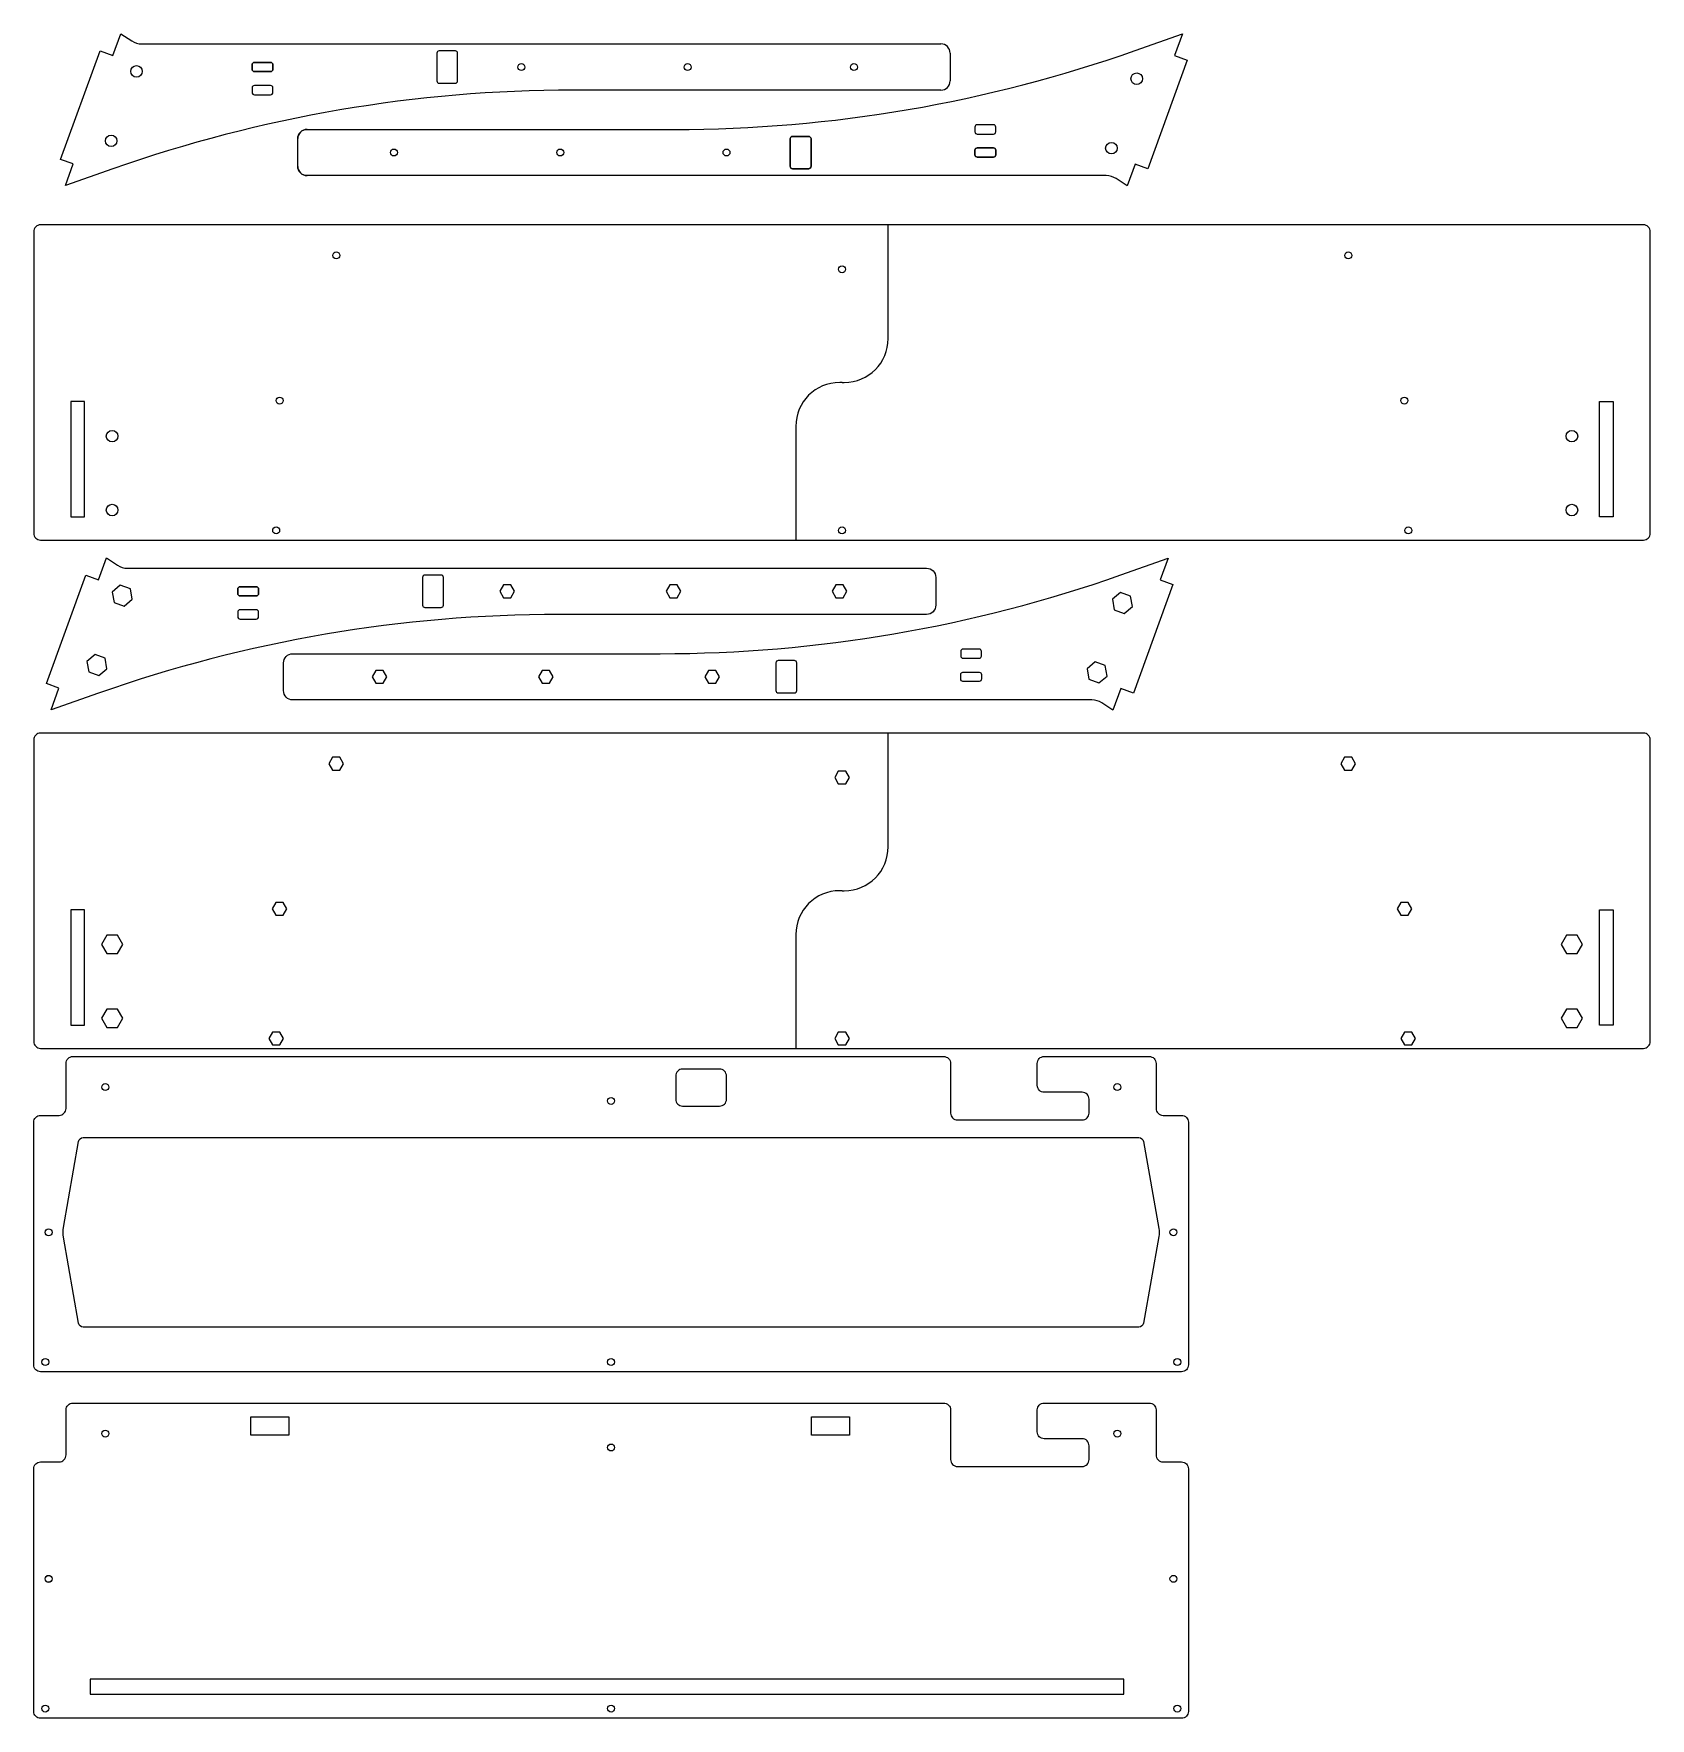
# Model space of a CAD drawing. Header units: millimetres. Extents: x 0 to 700, y -510 to 219.
import ezdxf

# ---------------------------------------------------------------- set-up
doc = ezdxf.new("R2010")
doc.units = ezdxf.units.MM
doc.layers.get('0').update_dxf_attribs({"linetype": 'CONTINUOUS'})

msp = doc.modelspace()

# ---------------------------------------------------------------- linework, layer by layer
for p, q in [((34.25, 209.81), (37.67, 219.2)), ((34.25, 209.81), (37.67, 219.2)), ((34.25, 209.81), (37.67, 219.2)), ((34.25, 209.81), (37.67, 219.2)), ((37.67, 219.2), (42.43, 216.08)), ((37.67, 219.2), (42.43, 216.08)), ((37.67, 219.2), (42.43, 216.08)), ((37.67, 219.2), (42.43, 216.08)), ((476.92, 211.88), (497.43, 219.11)), ((476.92, 211.88), (497.43, 219.11)), ((476.92, 211.88), (497.43, 219.11)), ((497.43, 219.11), (494.01, 209.71)), ((497.43, 219.11), (494.01, 209.71)), ((497.43, 219.11), (494.01, 209.71)), ((11.68, 164.81), (28.78, 211.8)), ((11.68, 164.81), (28.78, 211.8)), ((11.68, 164.81), (28.78, 211.8)), ((11.68, 164.81), (28.78, 211.8)), ((28.78, 211.8), (34.25, 209.81)), ((28.78, 211.8), (34.25, 209.81)), ((28.78, 211.8), (34.25, 209.81)), ((28.78, 211.8), (34.25, 209.81)), ((46.82, 214.77), (392.8, 214.77)), ((46.82, 214.77), (392.8, 214.77)), ((396.8, 210.77), (396.8, 198.77)), ((396.8, 210.77), (396.8, 198.77)), ((499.47, 207.72), (482.37, 160.73)), ((499.47, 207.72), (482.37, 160.73)), ((499.47, 207.72), (482.37, 160.73)), ((494.01, 209.71), (499.47, 207.72)), ((494.01, 209.71), (499.47, 207.72)), ((494.01, 209.71), (499.47, 207.72)), ((392.8, 194.77), (233.66, 194.77)), ((392.8, 194.77), (233.66, 194.77)), ((118.35, 177.77), (277.49, 177.77)), ((114.35, 161.77), (114.35, 173.77)), ((114.35, 161.77), (114.35, 173.77)), ((114.35, 161.77), (114.35, 173.77)), ((17.14, 162.82), (11.68, 164.81)), ((17.14, 162.82), (11.68, 164.81)), ((17.14, 162.82), (11.68, 164.81)), ((17.14, 162.82), (11.68, 164.81)), ((13.72, 153.42), (17.14, 162.82)), ((13.72, 153.42), (17.14, 162.82)), ((13.72, 153.42), (17.14, 162.82)), ((13.72, 153.42), (17.14, 162.82)), ((34.23, 160.65), (13.72, 153.42)), ((34.23, 160.65), (13.72, 153.42)), ((34.23, 160.65), (13.72, 153.42)), ((34.23, 160.65), (13.72, 153.42)), ((476.91, 162.72), (473.49, 153.33)), ((476.91, 162.72), (473.49, 153.33)), ((476.91, 162.72), (473.49, 153.33)), ((482.37, 160.73), (476.91, 162.72)), ((482.37, 160.73), (476.91, 162.72)), ((482.37, 160.73), (476.91, 162.72)), ((464.33, 157.77), (118.35, 157.77)), ((464.33, 157.77), (118.35, 157.77)), ((464.33, 157.77), (118.35, 157.77)), ((473.49, 153.33), (468.72, 156.45)), ((473.49, 153.33), (468.72, 156.45)), ((473.49, 153.33), (468.72, 156.45)), ((370, 87.24), (370, 136.47)), ((350, 68.24), (349, 68.24)), ((350, 68.24), (351, 68.24)), ((19.05, 60), (16.05, 60)), ((16.05, 60), (16.05, 10)), ((22, 60), (19.05, 60)), ((22, 10), (22, 60)), ((678, 10), (678, 60)), ((678, 60), (680.95, 60)), ((680.95, 60), (683.95, 60)), ((683.95, 60), (683.95, 10)), ((330, 49.24), (330, 0)), ((16.05, 10), (19.05, 10)), ((19.05, 10), (22, 10)), ((680.95, 10), (678, 10)), ((683.95, 10), (680.95, 10)), ((370, -132.76), (370, -83.52)), ((350, -151.76), (349, -151.76)), ((350, -151.76), (351, -151.76)), ((330, -170.76), (330, -220))]:
    msp.add_line(p, q)
for points in [[(114.35, 173.77, -0.414214), (118.35, 177.77), (277.49, 177.77, 0.08491), (476.92, 211.88), (497.43, 219.11), (494.01, 209.71), (499.47, 207.72), (482.37, 160.73), (476.91, 162.72), (473.49, 153.33), (468.72, 156.45, 0.146263), (464.33, 157.77), (118.35, 157.77, -0.414214), (114.35, 161.77)], [(183.58, 210.77, 0.414214), (182.58, 211.77), (175.58, 211.77, 0.414214), (174.58, 210.77), (174.58, 204.77), (174.58, 198.77, 0.414214), (175.58, 197.77), (182.58, 197.77, 0.414214), (183.58, 198.77), (183.58, 204.77)], [(183.58, 210.77, 0.414214), (182.58, 211.77), (175.58, 211.77, 0.414214), (174.58, 210.77), (174.58, 204.77), (174.58, 198.77, 0.414214), (175.58, 197.77), (182.58, 197.77, 0.414214), (183.58, 198.77), (183.58, 204.77)], [(175.58, 211.77, 0.414214), (174.58, 210.77), (174.58, 204.77), (174.58, 198.77, 0.414214), (175.58, 197.77), (182.58, 197.77, 0.414214), (183.58, 198.77), (183.58, 204.77), (183.58, 210.77, 0.414214), (182.58, 211.77)], [(183.58, 204.77), (183.58, 210.77, 0.414214), (182.58, 211.77), (175.58, 211.77, 0.414214), (174.58, 210.77), (174.58, 204.77), (174.58, 198.77, 0.414214), (175.58, 197.77), (182.58, 197.77, 0.414214), (183.58, 198.77)], [(103.58, 203.77), (103.58, 205.77, 0.414214), (102.58, 206.77), (95.58, 206.77, 0.414214), (94.58, 205.77), (94.58, 203.77, 0.414214), (95.58, 202.77), (102.58, 202.77, 0.414214)], [(94.58, 203.77), (94.58, 205.77, -0.414214), (95.58, 206.77), (102.58, 206.77, -0.414214), (103.58, 205.77), (103.58, 203.77, -0.414214), (102.58, 202.77), (95.58, 202.77, -0.414214)], [(102.58, 202.77, 0.414214), (103.58, 203.77), (103.58, 205.77, 0.414214), (102.58, 206.77), (95.58, 206.77, 0.414214), (94.58, 205.77), (94.58, 203.77, 0.414214), (95.58, 202.77)], [(94.58, 203.77), (94.58, 205.77, -0.414214), (95.58, 206.77), (102.58, 206.77, -0.414214), (103.58, 205.77), (103.58, 203.77, -0.414214), (102.58, 202.77), (95.58, 202.77, -0.414214)], [(103.58, 195.77, 0.414214), (102.58, 196.77), (95.58, 196.77, 0.414214), (94.58, 195.77), (94.58, 193.77, 0.414214), (95.58, 192.77), (102.58, 192.77, 0.414214), (103.58, 193.77)], [(102.58, 196.77), (95.58, 196.77, 0.414214), (94.58, 195.77), (94.58, 193.77, 0.414214), (95.58, 192.77), (102.58, 192.77, 0.414214), (103.58, 193.77), (103.58, 195.77, 0.414214)], [(102.58, 192.77, 0.414214), (103.58, 193.77), (103.58, 195.77, 0.414214), (102.58, 196.77), (95.58, 196.77, 0.414214), (94.58, 195.77), (94.58, 193.77, 0.414214), (95.58, 192.77)], [(94.58, 195.77), (94.58, 193.77, 0.414214), (95.58, 192.77), (102.58, 192.77, 0.414214), (103.58, 193.77), (103.58, 195.77, 0.414214), (102.58, 196.77), (95.58, 196.77, 0.414214)], [(415.58, 179.77), (408.58, 179.77, 0.414214), (407.58, 178.77), (407.58, 176.77, 0.414214), (408.58, 175.77), (415.58, 175.77, 0.414214), (416.58, 176.77), (416.58, 178.77, 0.414214)], [(416.58, 178.77, 0.414214), (415.58, 179.77), (408.58, 179.77, 0.414214), (407.58, 178.77), (407.58, 176.77, 0.414214), (408.58, 175.77), (415.58, 175.77, 0.414214), (416.58, 176.77)], [(415.58, 175.77, 0.414214), (416.58, 176.77), (416.58, 178.77, 0.414214), (415.58, 179.77), (408.58, 179.77, 0.414214), (407.58, 178.77), (407.58, 176.77, 0.414214), (408.58, 175.77)], [(416.58, 178.77, 0.414214), (415.58, 179.77), (408.58, 179.77, 0.414214), (407.58, 178.77), (407.58, 176.77, 0.414214), (408.58, 175.77), (415.58, 175.77, 0.414214), (416.58, 176.77)], [(336.58, 167.77), (336.58, 161.77, -0.414214), (335.58, 160.77), (328.58, 160.77, -0.414214), (327.58, 161.77), (327.58, 167.77), (327.58, 173.77, -0.414214), (328.58, 174.77), (335.58, 174.77, -0.414214), (336.58, 173.77)], [(335.58, 160.77), (328.58, 160.77, -0.414214), (327.58, 161.77), (327.58, 167.77), (327.58, 173.77, -0.414214), (328.58, 174.77), (335.58, 174.77, -0.414214), (336.58, 173.77), (336.58, 167.77), (336.58, 161.77, -0.414214)], [(327.58, 167.77), (327.58, 161.77, 0.414214), (328.58, 160.77), (335.58, 160.77, 0.414214), (336.58, 161.77), (336.58, 167.77), (336.58, 173.77, 0.414214), (335.58, 174.77), (328.58, 174.77, 0.414214), (327.58, 173.77)], [(335.58, 160.77, 0.414214), (336.58, 161.77), (336.58, 167.77), (336.58, 173.77, 0.414214), (335.58, 174.77), (328.58, 174.77, 0.414214), (327.58, 173.77), (327.58, 167.77), (327.58, 161.77, 0.414214), (328.58, 160.77)], [(407.58, 168.77), (407.58, 166.77, 0.414214), (408.58, 165.77), (415.58, 165.77, 0.414214), (416.58, 166.77), (416.58, 168.77, 0.414214), (415.58, 169.77), (408.58, 169.77, 0.414214)], [(407.58, 168.77), (407.58, 166.77, 0.414214), (408.58, 165.77), (415.58, 165.77, 0.414214), (416.58, 166.77), (416.58, 168.77, 0.414214), (415.58, 169.77), (408.58, 169.77, 0.414214)], [(416.58, 168.77), (416.58, 166.77, -0.414214), (415.58, 165.77), (408.58, 165.77, -0.414214), (407.58, 166.77), (407.58, 168.77, -0.414214), (408.58, 169.77), (415.58, 169.77, -0.414214)], [(415.58, 165.77), (408.58, 165.77, -0.414214), (407.58, 166.77), (407.58, 168.77, -0.414214), (408.58, 169.77), (415.58, 169.77, -0.414214), (416.58, 168.77), (416.58, 166.77, -0.414214)], [(3, 0), (697, 0, 0.414214), (700, 3), (700, 133.47, 0.414214), (697, 136.47), (3, 136.47, 0.414214), (0, 133.47), (0, 3, 0.414214)], [(697, 136.47), (3, 136.47, 0.414214), (0, 133.47), (0, 3, 0.414214), (3, 0), (697, 0, 0.414214), (700, 3), (700, 133.47, 0.414214)], [(40.63, -12.17), (386.62, -12.17, -0.414214), (390.62, -16.17), (390.62, -28.17, -0.414214), (386.62, -32.17), (227.48, -32.17, 0.08491), (28.05, -66.29), (7.54, -73.51), (10.96, -64.12), (5.49, -62.13), (22.6, -15.14), (28.06, -17.13), (31.48, -7.74), (36.24, -10.86, 0.146263)], [(31.48, -7.74), (36.24, -10.86, 0.146263), (40.63, -12.17), (386.62, -12.17, -0.414214), (390.62, -16.17), (390.62, -28.17, -0.414214), (386.62, -32.17), (227.48, -32.17, 0.08491), (28.05, -66.29), (7.54, -73.51), (10.96, -64.12), (5.49, -62.13), (22.6, -15.14), (28.06, -17.13)], [(112.17, -49.17), (271.31, -49.17, 0.08491), (470.74, -15.06), (491.24, -7.83), (487.82, -17.23), (493.29, -19.22), (476.19, -66.2), (470.72, -64.21), (467.3, -73.61), (462.54, -70.49, 0.146263), (458.15, -69.17), (112.17, -69.17, -0.414214), (108.17, -65.17), (108.17, -53.17, -0.414214)], [(108.17, -53.17, -0.414214), (112.17, -49.17), (271.31, -49.17, 0.08491), (470.74, -15.06), (491.24, -7.83), (487.82, -17.23), (493.29, -19.22), (476.19, -66.2), (470.72, -64.21), (467.3, -73.61), (462.54, -70.49, 0.146263), (458.15, -69.17), (112.17, -69.17, -0.414214), (108.17, -65.17)], [(96.39, -24.17, 0.414214), (97.39, -23.17), (97.39, -21.17, 0.414214), (96.39, -20.17), (89.39, -20.17, 0.414214), (88.39, -21.17), (88.39, -23.17, 0.414214), (89.39, -24.17)], [(88.39, -23.17), (88.39, -21.17, -0.414214), (89.39, -20.17), (96.39, -20.17, -0.414214), (97.39, -21.17), (97.39, -23.17, -0.414214), (96.39, -24.17), (89.39, -24.17, -0.414214)], [(169.39, -15.17, 0.414214), (168.39, -16.17), (168.39, -22.17), (168.39, -28.17, 0.414214), (169.39, -29.17), (176.39, -29.17, 0.414214), (177.39, -28.17), (177.39, -22.17), (177.39, -16.17, 0.414214), (176.39, -15.17)], [(177.39, -22.17), (177.39, -16.17, 0.414214), (176.39, -15.17), (169.39, -15.17, 0.414214), (168.39, -16.17), (168.39, -22.17), (168.39, -28.17, 0.414214), (169.39, -29.17), (176.39, -29.17, 0.414214), (177.39, -28.17)], [(96.39, -34.17, 0.414214), (97.39, -33.17), (97.39, -31.17, 0.414214), (96.39, -30.17), (89.39, -30.17, 0.414214), (88.39, -31.17), (88.39, -33.17, 0.414214), (89.39, -34.17)], [(88.39, -31.17), (88.39, -33.17, 0.414214), (89.39, -34.17), (96.39, -34.17, 0.414214), (97.39, -33.17), (97.39, -31.17, 0.414214), (96.39, -30.17), (89.39, -30.17, 0.414214)], [(409.39, -51.17, 0.414214), (410.39, -50.17), (410.39, -48.17, 0.414214), (409.39, -47.17), (402.39, -47.17, 0.414214), (401.39, -48.17), (401.39, -50.17, 0.414214), (402.39, -51.17)], [(410.39, -48.17, 0.414214), (409.39, -47.17), (402.39, -47.17, 0.414214), (401.39, -48.17), (401.39, -50.17, 0.414214), (402.39, -51.17), (409.39, -51.17, 0.414214), (410.39, -50.17)], [(321.39, -59.17), (321.39, -65.17, 0.414214), (322.39, -66.17), (329.39, -66.17, 0.414214), (330.39, -65.17), (330.39, -59.17), (330.39, -53.17, 0.414214), (329.39, -52.17), (322.39, -52.17, 0.414214), (321.39, -53.17)], [(329.39, -66.17, 0.414214), (330.39, -65.17), (330.39, -59.17), (330.39, -53.17, 0.414214), (329.39, -52.17), (322.39, -52.17, 0.414214), (321.39, -53.17), (321.39, -59.17), (321.39, -65.17, 0.414214), (322.39, -66.17)], [(410.39, -58.17), (410.39, -60.17, -0.414214), (409.39, -61.17), (402.39, -61.17, -0.414214), (401.39, -60.17), (401.39, -58.17, -0.414214), (402.39, -57.17), (409.39, -57.17, -0.414214)], [(409.39, -61.17), (402.39, -61.17, -0.414214), (401.39, -60.17), (401.39, -58.17, -0.414214), (402.39, -57.17), (409.39, -57.17, -0.414214), (410.39, -58.17), (410.39, -60.17, -0.414214)], [(697, -83.52), (3, -83.52, 0.414214), (0, -86.53), (0, -217, 0.414214), (3, -220), (697, -220, 0.414214), (700, -217), (700, -86.53, 0.414214)], [(3, -249), (11, -249, 0.414214), (14, -246), (14, -226.53, -0.414214), (17, -223.53), (394, -223.53, -0.414214), (397, -226.53), (397, -248, 0.414214), (400, -251), (454, -251, 0.414214), (457, -248), (457, -242, 0.414214), (454, -239), (437.53, -239, -0.414214), (434.53, -236), (434.53, -226.53, -0.414214), (437.53, -223.53), (483, -223.53, -0.414214), (486, -226.53), (486, -246, 0.414214), (489, -249), (497, -249, -0.414214), (500, -252), (500, -357, -0.414214), (497, -360), (3, -360, -0.414214), (0, -357), (0, -252, -0.414214)], [(278, -242, 0.414214), (281, -245), (297, -245, 0.414214), (300, -242), (300, -232, 0.414214), (297, -229), (281, -229, 0.414214), (278, -232)], [(21.43, -258.65), (478.57, -258.65, -0.36397), (480.54, -260.3), (487.17, -297.91, -0.087489), (487.17, -301.39), (480.54, -339, -0.36397), (478.57, -340.65), (21.43, -340.65, -0.36397), (19.46, -339), (12.89, -301.73, -0.087489), (12.89, -297.57), (19.46, -260.3, -0.36397)], [(454, -401, 0.414214), (457, -398), (457, -392, 0.414214), (454, -389), (437.53, -389, -0.414214), (434.53, -386), (434.53, -376.52, -0.414214), (437.53, -373.52), (483, -373.52, -0.414214), (486, -376.52), (486, -396, 0.414214), (489, -399), (497, -399, -0.414214), (500, -402), (500, -507, -0.414214), (497, -510), (3, -510, -0.414214), (0, -507), (0, -402, -0.414214), (3, -399), (11, -399, 0.414214), (14, -396), (14, -376.52, -0.414214), (17, -373.52), (394, -373.52, -0.414214), (397, -376.52), (397, -398, 0.414214), (400, -401)]]:
    msp.add_lwpolyline(points, format="xyb", close=True)
for points in [[(39.12, -28.6), (42.65, -25.64), (41.85, -21.09), (37.51, -19.51), (33.97, -22.48), (34.78, -27.02)], [(206.57, -24.92), (208.16, -22.17), (206.57, -19.42), (203.39, -19.42), (201.81, -22.17), (203.39, -24.92)], [(278.57, -24.92), (280.16, -22.17), (278.57, -19.42), (275.39, -19.42), (273.81, -22.17), (275.39, -24.92)], [(350.57, -24.92), (352.16, -22.17), (350.57, -19.42), (347.39, -19.42), (345.81, -22.17), (347.39, -24.92)], [(472.22, -31.77), (475.76, -28.8), (474.96, -24.25), (470.62, -22.67), (467.08, -25.64), (467.88, -30.19)], [(28.17, -58.67), (31.71, -55.71), (30.91, -51.16), (26.57, -49.58), (23.03, -52.55), (23.83, -57.09)], [(151.39, -61.92), (152.98, -59.17), (151.39, -56.42), (148.22, -56.42), (146.63, -59.17), (148.22, -61.92)], [(223.39, -61.92), (224.98, -59.17), (223.39, -56.42), (220.22, -56.42), (218.63, -59.17), (220.22, -61.92)], [(295.39, -61.92), (296.98, -59.17), (295.39, -56.42), (292.22, -56.42), (290.63, -59.17), (292.22, -61.92)], [(461.28, -61.84), (464.81, -58.87), (464.01, -54.32), (459.67, -52.74), (456.13, -55.71), (456.93, -60.26)], [(132.59, -99.53), (134.18, -96.78), (132.59, -94.03), (129.41, -94.03), (127.83, -96.78), (129.41, -99.53)], [(570.79, -99.53), (572.38, -96.78), (570.79, -94.03), (567.61, -94.03), (566.03, -96.78), (567.61, -99.53)], [(351.59, -105.53), (353.18, -102.78), (351.59, -100.03), (348.41, -100.03), (346.83, -102.78), (348.41, -105.53)], [(22, -210), (22, -160), (19.05, -160), (16.05, -160), (16.05, -210), (19.05, -210)], [(108.06, -162.37), (109.65, -159.62), (108.06, -156.87), (104.89, -156.87), (103.3, -159.62), (104.89, -162.37)], [(595.11, -162.37), (596.7, -159.62), (595.11, -156.87), (591.94, -156.87), (590.35, -159.62), (591.94, -162.37)], [(683.95, -160), (683.95, -210), (680.95, -210), (678, -210), (678, -160), (680.95, -160)], [(36.26, -179), (38.57, -175), (36.26, -171), (31.64, -171), (29.33, -175), (31.64, -179)], [(668.36, -179), (670.67, -175), (668.36, -171), (663.74, -171), (661.43, -175), (663.74, -179)], [(36.26, -211), (38.57, -207), (36.26, -203), (31.64, -203), (29.33, -207), (31.64, -211)], [(668.36, -211), (670.67, -207), (668.36, -203), (663.74, -203), (661.43, -207), (663.74, -211)], [(103.41, -213.03), (101.83, -215.78), (103.41, -218.53), (106.59, -218.53), (108.18, -215.78), (106.59, -213.03)], [(348.41, -213.03), (346.83, -215.78), (348.41, -218.53), (351.59, -218.53), (353.18, -215.78), (351.59, -213.03)], [(593.61, -213.03), (592.03, -215.78), (593.61, -218.53), (596.79, -218.53), (598.38, -215.78), (596.79, -213.03)], [(94, -379.5), (110.5, -379.5), (110.5, -387.5), (94, -387.5)], [(336.8, -379.5), (353.3, -379.5), (353.3, -387.5), (336.8, -387.5)], [(472, -493), (24.49, -493), (24.49, -499.5), (472, -499.5)]]:
    msp.add_lwpolyline(points, close=True)
for centre, radius in [((44.5, 202.88), 2.5), ((211.16, 204.77), 1.5), ((283.16, 204.77), 1.5), ((355.16, 204.77), 1.5), ((477.6, 199.72), 2.5), ((33.55, 172.81), 2.5), ((155.99, 167.77), 1.5), ((155.99, 167.77), 1.5), ((155.99, 167.77), 1.5), ((227.99, 167.77), 1.5), ((227.99, 167.77), 1.5), ((227.99, 167.77), 1.5), ((299.99, 167.77), 1.5), ((299.99, 167.77), 1.5), ((299.99, 167.77), 1.5), ((466.66, 169.65), 2.5), ((131, 123.22), 1.5), ((131, 123.22), 1.5), ((569.2, 123.22), 1.5), ((569.2, 123.22), 1.5), ((350, 117.22), 1.5), ((350, 117.22), 1.5), ((106.47, 60.38), 1.5), ((106.47, 60.38), 1.5), ((593.52, 60.38), 1.5), ((593.52, 60.38), 1.5), ((33.95, 45), 2.5), ((666.05, 45), 2.5), ((33.95, 13), 2.5), ((666.05, 13), 2.5), ((105, 4.22), 1.5), ((105, 4.22), 1.5), ((350, 4.22), 1.5), ((350, 4.22), 1.5), ((595.2, 4.22), 1.5), ((595.2, 4.22), 1.5), ((31, -236.78), 1.5), ((31, -236.78), 1.5), ((469.2, -236.78), 1.5), ((250, -242.78), 1.5), ((6.47, -299.65), 1.5), ((6.47, -299.62), 1.5), ((493.52, -299.62), 1.5), ((5, -355.77), 1.5), ((250, -355.77), 1.5), ((495.2, -355.77), 1.5), ((31, -386.77), 1.5), ((31, -386.77), 1.5), ((469.2, -386.77), 1.5), ((250, -392.77), 1.5), ((6.47, -449.65), 1.5), ((6.47, -449.62), 1.5), ((493.52, -449.62), 1.5), ((5, -505.77), 1.5), ((250, -505.77), 1.5), ((495.2, -505.77), 1.5)]:
    msp.add_circle(centre, radius)
for centre, radius, start, end in [((46.82, 222.77), 8, 236.71494, 270), ((46.82, 222.77), 8, 236.71494, 270), ((46.82, 222.77), 8, 236.71494, 270), ((46.82, 222.77), 8, 236.71494, 270), ((392.8, 210.77), 4, 0, 90), ((392.8, 210.77), 4, 0, 90), ((392.8, 198.77), 4, -90, 0), ((392.8, 198.77), 4, -90, 0), ((233.66, -405.23), 600, 90, 109.41338), ((233.66, -405.23), 600, 90, 109.41338), ((118.35, 173.77), 4, 90, 180), ((118.35, 173.77), 4, 90, 180), ((118.35, 173.77), 4, 90, 180), ((118.35, 161.77), 4, -180, -90), ((118.35, 161.77), 4, -180, -90), ((118.35, 161.77), 4, -180, -90), ((464.33, 149.77), 8, 56.71494, 90), ((464.33, 149.77), 8, 56.71494, 90), ((464.33, 149.77), 8, 56.71494, 90), ((351, 87.24), 19, -90, 0), ((349, 49.24), 19, 90, 180), ((351, -132.76), 19, -90, 0), ((349, -170.76), 19, 90, 180)]:
    msp.add_arc(centre, radius, start, end)

doc.saveas('drawing.dxf')
